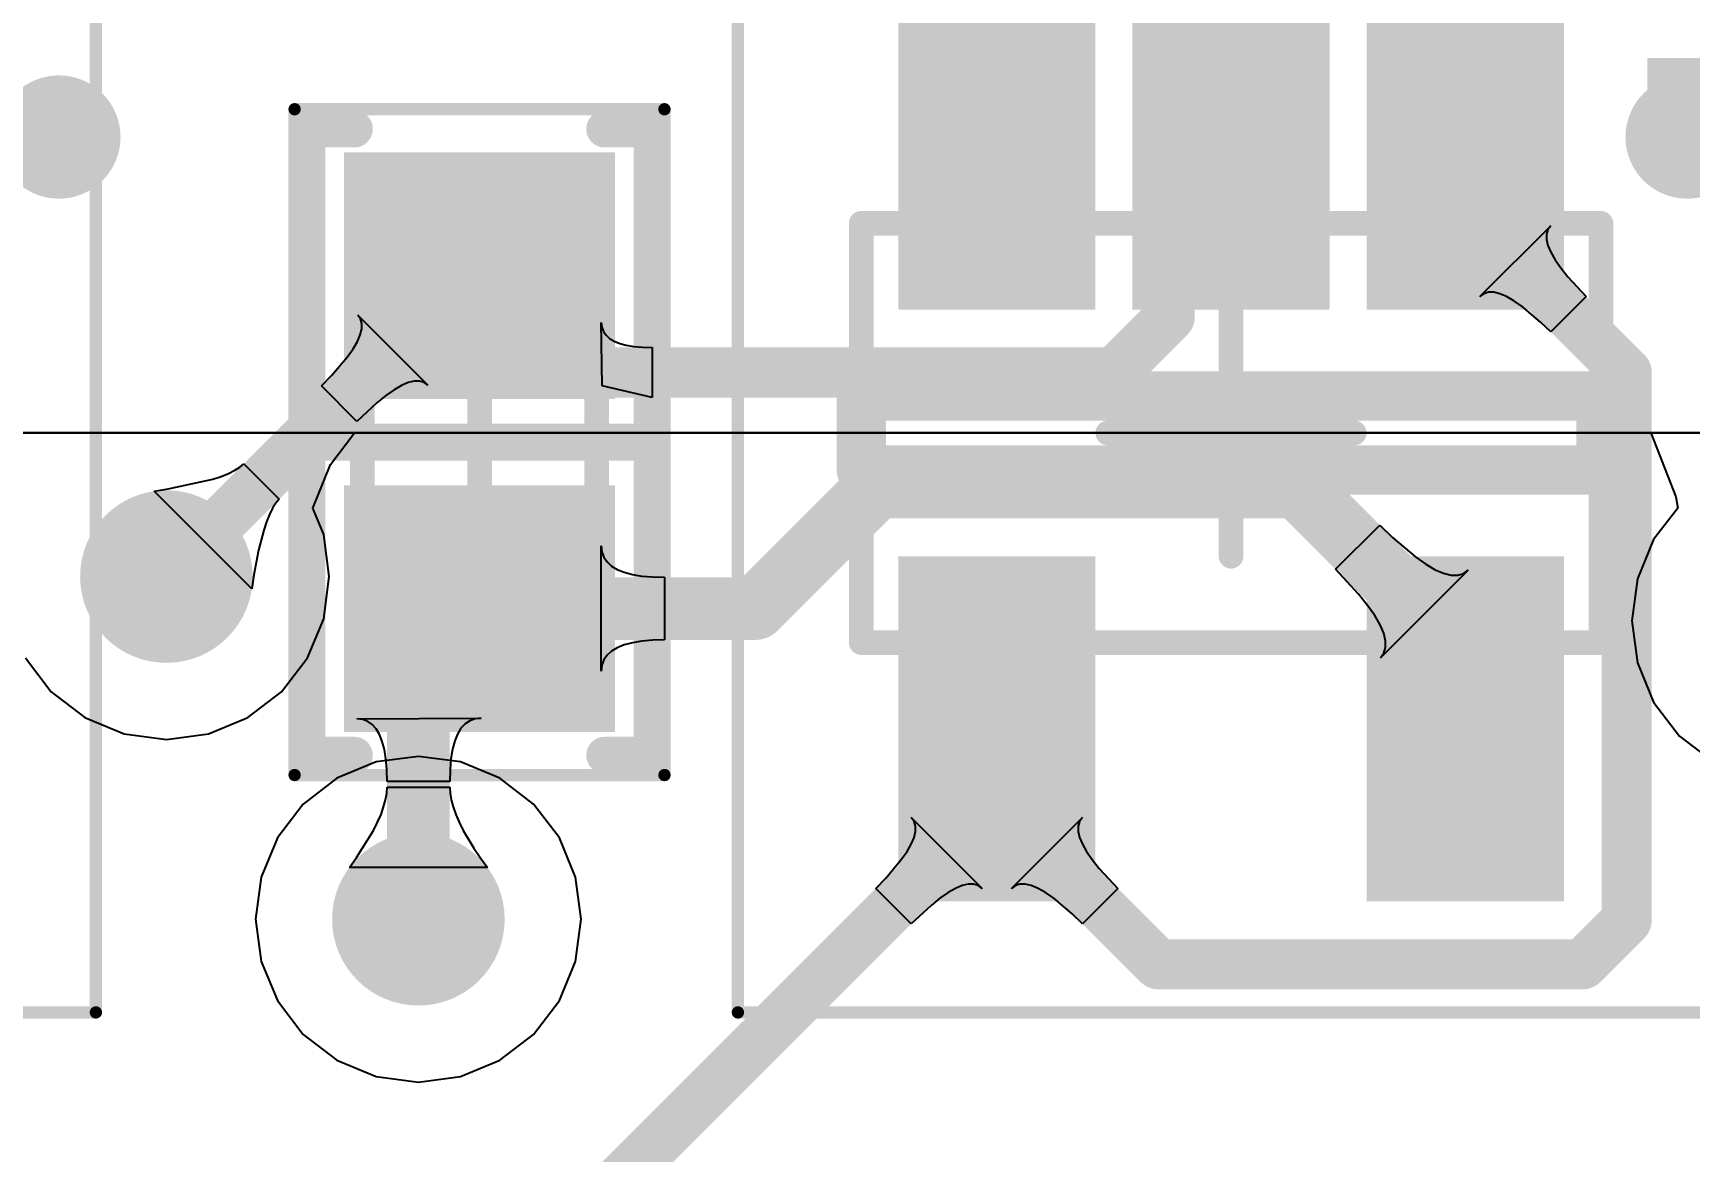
# Model space of a CAD drawing. Header units: inches. Extents: x -0.01 to 3.94, y -0.06 to 4.68.
# Drawn here: x 0.5487 to 0.8133, y 3.5652 to 3.7438 of the extents above; entities that cross this region are included whole.
import ezdxf

# ---------------------------------------------------------------- set-up
doc = ezdxf.new("R2010")
doc.units = ezdxf.units.IN
doc.header["$MEASUREMENT"] = 0
for name, color, linetype in [('Bottom Layer', 5, 'Continuous'), ('Int1 -GND)', 16, 'Continuous'), ('Int2 -PWR)', 76, 'Continuous'), ('Multi-Layer', 9, 'Continuous'), ('Top 3D Body', 56, 'Continuous'), ('Top Courtyard', 56, 'Continuous'), ('Top Layer', 1, 'Continuous'), ('Top Overlay', 2, 'Continuous'), ('Top Paste', 8, 'Continuous'), ('Top Solder', 216, 'Continuous'), ('Via Holes', 16, 'Continuous')]:
    doc.layers.add(name, color=color, linetype=linetype)
doc.styles.add('Arial', font='', dxfattribs={"height": 0.2})
doc.styles.get('Arial').set_extended_font_data('Arial')

# ---------------------------------------------------------------- blocks, each defined once
blk = doc.blocks.new('A3DDA0BC_073E_4B18_9613_F713A7EC1E27_429')
at = {"layer": 'Top Layer'}
for points in [[(-0.07283, 0.02362), (-0.07283, 0.05118), (-0.02165, 0.05118), (-0.02165, 0.02362)], [(0.02165, 0.02362), (0.02165, 0.05118), (0.07283, 0.05118), (0.07283, 0.02362)], [(-0.07283, -0.01378), (-0.07283, 0.01378), (-0.02165, 0.01378), (-0.02165, -0.01378)], [(-0.07283, -0.05118), (-0.07283, -0.02362), (-0.02165, -0.02362), (-0.02165, -0.05118)], [(0.02165, -0.05118), (0.02165, -0.02362), (0.07283, -0.02362), (0.07283, -0.05118)]]:
    blk.add_hatch(color=1, dxfattribs=at).paths.add_polyline_path(points)
at = {"layer": 'Top Paste'}
for points in [[(-0.07283, 0.02362), (-0.07283, 0.05118), (-0.02165, 0.05118), (-0.02165, 0.02362)], [(0.02165, 0.02362), (0.02165, 0.05118), (0.07283, 0.05118), (0.07283, 0.02362)], [(-0.07283, -0.01378), (-0.07283, 0.01378), (-0.02165, 0.01378), (-0.02165, -0.01378)], [(-0.07283, -0.05118), (-0.07283, -0.02362), (-0.02165, -0.02362), (-0.02165, -0.05118)], [(0.02165, -0.05118), (0.02165, -0.02362), (0.07283, -0.02362), (0.07283, -0.05118)]]:
    blk.add_hatch(color=8, dxfattribs=at).paths.add_polyline_path(points)
at = {"layer": 'Top Solder'}
for points in [[(-0.0748, 0.02165), (-0.0748, 0.05315), (-0.01969, 0.05315), (-0.01969, 0.02165)], [(0.01968, 0.02165), (0.01968, 0.05315), (0.0748, 0.05315), (0.0748, 0.02165)], [(-0.0748, -0.01575), (-0.0748, 0.01575), (-0.01969, 0.01575), (-0.01969, -0.01575)], [(-0.0748, -0.05315), (-0.0748, -0.02165), (-0.01969, -0.02165), (-0.01969, -0.05315)], [(0.01968, -0.05315), (0.01968, -0.02165), (0.0748, -0.02165), (0.0748, -0.05315)]]:
    blk.add_hatch(color=216, dxfattribs=at).paths.add_polyline_path(points)
at = {"layer": 'Top 3D Body'}
for points in [[(-0.03346, -0.05905, 0.00394, 0.00394, 0), (-0.03346, 0.05906, 0.00394, 0.00394, 0)], [(0.03346, 0.05906, 0.00394, 0.00394, 0), (-0.03346, 0.05906, 0.00394, 0.00394, 0)], [(0.03346, -0.05905, 0.00394, 0.00394, 0), (0.03346, 0.05906, 0.00394, 0.00394, 0)], [(0.03346, -0.05905, 0.00394, 0.00394, 0), (-0.03346, -0.05905, 0.00394, 0.00394, 0)]]:
    blk.add_lwpolyline(points, format="xyseb", dxfattribs=at)
for points in [[(-0.03445, 0.05906, 0.00197, 0.00197, 1), (-0.03248, 0.05906, 0.00197, 0.00197, 1)], [(-0.03445, 0.05906, 0.00197, 0.00197, 1), (-0.03248, 0.05906, 0.00197, 0.00197, 1)], [(0.03248, 0.05906, 0.00197, 0.00197, 1), (0.03445, 0.05906, 0.00197, 0.00197, 1)], [(0.03248, 0.05906, 0.00197, 0.00197, 1), (0.03445, 0.05906, 0.00197, 0.00197, 1)], [(-0.03445, -0.05905, 0.00197, 0.00197, 1), (-0.03248, -0.05905, 0.00197, 0.00197, 1)], [(-0.03445, -0.05905, 0.00197, 0.00197, 1), (-0.03248, -0.05905, 0.00197, 0.00197, 1)], [(0.03248, -0.05905, 0.00197, 0.00197, 1), (0.03445, -0.05905, 0.00197, 0.00197, 1)], [(0.03248, -0.05905, 0.00197, 0.00197, 1), (0.03445, -0.05905, 0.00197, 0.00197, 1)]]:
    blk.add_lwpolyline(points, format="xyseb", close=True, dxfattribs=at)
at = {"layer": 'Top Courtyard'}
for points in [[(-0.09252, -0.07874, 0.00197, 0.00197, 0), (-0.09252, 0.07874, 0.00197, 0.00197, 0)], [(0.09252, 0.07874, 0.00197, 0.00197, 0), (-0.09252, 0.07874, 0.00197, 0.00197, 0)], [(0.09252, -0.07874, 0.00197, 0.00197, 0), (0.09252, 0.07874, 0.00197, 0.00197, 0)], [(0, -0.01968, 0.00394, 0.00394, 0), (0, 0.01969, 0.00394, 0.00394, 0)], [(0.01969, 0, 0.00394, 0.00394, 0), (-0.01968, 0, 0.00394, 0.00394, 0)], [(0.09252, -0.07874, 0.00197, 0.00197, 0), (-0.09252, -0.07874, 0.00197, 0.00197, 0)]]:
    blk.add_lwpolyline(points, format="xyseb", dxfattribs=at)
for points in [[(-0.09301, 0.07874, 0.000984, 0.000984, 1), (-0.09203, 0.07874, 0.000984, 0.000984, 1)], [(-0.09301, 0.07874, 0.000984, 0.000984, 1), (-0.09203, 0.07874, 0.000984, 0.000984, 1)], [(0.09203, 0.07874, 0.000984, 0.000984, 1), (0.09301, 0.07874, 0.000984, 0.000984, 1)], [(0.09203, 0.07874, 0.000984, 0.000984, 1), (0.09301, 0.07874, 0.000984, 0.000984, 1)], [(-0.00098, 0.01969, 0.00197, 0.00197, 1), (0.00098, 0.01969, 0.00197, 0.00197, 1)], [(-0.02067, 0, 0.00197, 0.00197, 1), (-0.0187, 0, 0.00197, 0.00197, 1)], [(0.0187, 0, 0.00197, 0.00197, 1), (0.02067, 0, 0.00197, 0.00197, 1)], [(-0.00098, -0.01968, 0.00197, 0.00197, 1), (0.00098, -0.01968, 0.00197, 0.00197, 1)], [(-0.09301, -0.07874, 0.000984, 0.000984, 1), (-0.09203, -0.07874, 0.000984, 0.000984, 1)], [(-0.09301, -0.07874, 0.000984, 0.000984, 1), (-0.09203, -0.07874, 0.000984, 0.000984, 1)], [(0.09203, -0.07874, 0.000984, 0.000984, 1), (0.09301, -0.07874, 0.000984, 0.000984, 1)], [(0.09203, -0.07874, 0.000984, 0.000984, 1), (0.09301, -0.07874, 0.000984, 0.000984, 1)]]:
    blk.add_lwpolyline(points, format="xyseb", close=True, dxfattribs=at)
at = {"layer": 'Top Overlay'}
for points in [[(-0.04232, 0.07283, 0.00984, 0.00984, 1), (-0.05217, 0.07283, 0.00984, 0.00984, 1)], [(-0.05463, 0.07283, 0.00492, 0.00492, 1), (-0.0497, 0.07283, 0.00492, 0.00492, 1)], [(-0.04478, 0.07283, 0.00492, 0.00492, 1), (-0.03986, 0.07283, 0.00492, 0.00492, 1)], [(-0.00787, 0.05906, 0.00394, 0.00394, 1), (-0.00394, 0.05906, 0.00394, 0.00394, 1)], [(-0.00787, 0.05906, 0.00394, 0.00394, 1), (-0.00394, 0.05906, 0.00394, 0.00394, 1)], [(0.00394, 0.05906, 0.00394, 0.00394, 1), (0.00787, 0.05906, 0.00394, 0.00394, 1)], [(0.00394, 0.05906, 0.00394, 0.00394, 1), (0.00787, 0.05906, 0.00394, 0.00394, 1)], [(-0.00787, -0.05905, 0.00394, 0.00394, 1), (-0.00394, -0.05905, 0.00394, 0.00394, 1)], [(-0.00787, -0.05905, 0.00394, 0.00394, 1), (-0.00394, -0.05905, 0.00394, 0.00394, 1)], [(0.00394, -0.05905, 0.00394, 0.00394, 1), (0.00787, -0.05905, 0.00394, 0.00394, 1)], [(0.00394, -0.05905, 0.00394, 0.00394, 1), (0.00787, -0.05905, 0.00394, 0.00394, 1)]]:
    blk.add_lwpolyline(points, format="xyseb", close=True, dxfattribs=at)
for points in [[(0.00591, 0.05906, 0.00787, 0.00787, 0), (-0.00591, 0.05906, 0.00787, 0.00787, 0)], [(-0.00591, -0.05905, 0.00787, 0.00787, 0), (-0.00591, 0.05906, 0.00787, 0.00787, 0)], [(0.00591, -0.05905, 0.00787, 0.00787, 0), (0.00591, 0.05906, 0.00787, 0.00787, 0)], [(0.00591, -0.05905, 0.00787, 0.00787, 0), (-0.00591, -0.05905, 0.00787, 0.00787, 0)]]:
    blk.add_lwpolyline(points, format="xyseb", dxfattribs=at)
blk = doc.blocks.new('A3DDA0BC_073E_4B18_9613_F713A7EC1E27_432')
at = {"layer": 'Top Layer'}
for points in [[(-0.07283, 0.02362), (-0.07283, 0.05118), (-0.02165, 0.05118), (-0.02165, 0.02362)], [(0.02165, 0.02362), (0.02165, 0.05118), (0.07283, 0.05118), (0.07283, 0.02362)], [(-0.07283, -0.01378), (-0.07283, 0.01378), (-0.02165, 0.01378), (-0.02165, -0.01378)], [(-0.07283, -0.05118), (-0.07283, -0.02362), (-0.02165, -0.02362), (-0.02165, -0.05118)], [(0.02165, -0.05118), (0.02165, -0.02362), (0.07283, -0.02362), (0.07283, -0.05118)]]:
    blk.add_hatch(color=1, dxfattribs=at).paths.add_polyline_path(points)
at = {"layer": 'Top Paste'}
for points in [[(-0.07283, 0.02362), (-0.07283, 0.05118), (-0.02165, 0.05118), (-0.02165, 0.02362)], [(0.02165, 0.02362), (0.02165, 0.05118), (0.07283, 0.05118), (0.07283, 0.02362)], [(-0.07283, -0.01378), (-0.07283, 0.01378), (-0.02165, 0.01378), (-0.02165, -0.01378)], [(-0.07283, -0.05118), (-0.07283, -0.02362), (-0.02165, -0.02362), (-0.02165, -0.05118)], [(0.02165, -0.05118), (0.02165, -0.02362), (0.07283, -0.02362), (0.07283, -0.05118)]]:
    blk.add_hatch(color=8, dxfattribs=at).paths.add_polyline_path(points)
at = {"layer": 'Top Solder'}
for points in [[(-0.0748, 0.02165), (-0.0748, 0.05315), (-0.01969, 0.05315), (-0.01969, 0.02165)], [(0.01968, 0.02165), (0.01968, 0.05315), (0.0748, 0.05315), (0.0748, 0.02165)], [(-0.0748, -0.01575), (-0.0748, 0.01575), (-0.01969, 0.01575), (-0.01969, -0.01575)], [(-0.0748, -0.05315), (-0.0748, -0.02165), (-0.01969, -0.02165), (-0.01969, -0.05315)], [(0.01968, -0.05315), (0.01968, -0.02165), (0.0748, -0.02165), (0.0748, -0.05315)]]:
    blk.add_hatch(color=216, dxfattribs=at).paths.add_polyline_path(points)
at = {"layer": 'Top 3D Body'}
for points in [[(-0.03346, -0.05905, 0.00394, 0.00394, 0), (-0.03346, 0.05906, 0.00394, 0.00394, 0)], [(0.03346, 0.05906, 0.00394, 0.00394, 0), (-0.03346, 0.05906, 0.00394, 0.00394, 0)], [(0.03346, -0.05905, 0.00394, 0.00394, 0), (0.03346, 0.05906, 0.00394, 0.00394, 0)], [(0.03346, -0.05905, 0.00394, 0.00394, 0), (-0.03346, -0.05905, 0.00394, 0.00394, 0)]]:
    blk.add_lwpolyline(points, format="xyseb", dxfattribs=at)
for points in [[(-0.03445, 0.05906, 0.00197, 0.00197, 1), (-0.03248, 0.05906, 0.00197, 0.00197, 1)], [(-0.03445, 0.05906, 0.00197, 0.00197, 1), (-0.03248, 0.05906, 0.00197, 0.00197, 1)], [(0.03248, 0.05906, 0.00197, 0.00197, 1), (0.03445, 0.05906, 0.00197, 0.00197, 1)], [(0.03248, 0.05906, 0.00197, 0.00197, 1), (0.03445, 0.05906, 0.00197, 0.00197, 1)], [(-0.03445, -0.05905, 0.00197, 0.00197, 1), (-0.03248, -0.05905, 0.00197, 0.00197, 1)], [(-0.03445, -0.05905, 0.00197, 0.00197, 1), (-0.03248, -0.05905, 0.00197, 0.00197, 1)], [(0.03248, -0.05905, 0.00197, 0.00197, 1), (0.03445, -0.05905, 0.00197, 0.00197, 1)], [(0.03248, -0.05905, 0.00197, 0.00197, 1), (0.03445, -0.05905, 0.00197, 0.00197, 1)]]:
    blk.add_lwpolyline(points, format="xyseb", close=True, dxfattribs=at)
at = {"layer": 'Top Courtyard'}
for points in [[(-0.09252, -0.07874, 0.00197, 0.00197, 0), (-0.09252, 0.07874, 0.00197, 0.00197, 0)], [(0.09252, 0.07874, 0.00197, 0.00197, 0), (-0.09252, 0.07874, 0.00197, 0.00197, 0)], [(0.09252, -0.07874, 0.00197, 0.00197, 0), (0.09252, 0.07874, 0.00197, 0.00197, 0)], [(0, -0.01968, 0.00394, 0.00394, 0), (0, 0.01969, 0.00394, 0.00394, 0)], [(0.01969, 0, 0.00394, 0.00394, 0), (-0.01968, 0, 0.00394, 0.00394, 0)], [(0.09252, -0.07874, 0.00197, 0.00197, 0), (-0.09252, -0.07874, 0.00197, 0.00197, 0)]]:
    blk.add_lwpolyline(points, format="xyseb", dxfattribs=at)
for points in [[(-0.09301, 0.07874, 0.000984, 0.000984, 1), (-0.09203, 0.07874, 0.000984, 0.000984, 1)], [(-0.09301, 0.07874, 0.000984, 0.000984, 1), (-0.09203, 0.07874, 0.000984, 0.000984, 1)], [(0.09203, 0.07874, 0.000984, 0.000984, 1), (0.09301, 0.07874, 0.000984, 0.000984, 1)], [(0.09203, 0.07874, 0.000984, 0.000984, 1), (0.09301, 0.07874, 0.000984, 0.000984, 1)], [(-0.00098, 0.01969, 0.00197, 0.00197, 1), (0.00098, 0.01969, 0.00197, 0.00197, 1)], [(-0.02067, 0, 0.00197, 0.00197, 1), (-0.0187, 0, 0.00197, 0.00197, 1)], [(0.0187, 0, 0.00197, 0.00197, 1), (0.02067, 0, 0.00197, 0.00197, 1)], [(-0.00098, -0.01968, 0.00197, 0.00197, 1), (0.00098, -0.01968, 0.00197, 0.00197, 1)], [(-0.09301, -0.07874, 0.000984, 0.000984, 1), (-0.09203, -0.07874, 0.000984, 0.000984, 1)], [(-0.09301, -0.07874, 0.000984, 0.000984, 1), (-0.09203, -0.07874, 0.000984, 0.000984, 1)], [(0.09203, -0.07874, 0.000984, 0.000984, 1), (0.09301, -0.07874, 0.000984, 0.000984, 1)], [(0.09203, -0.07874, 0.000984, 0.000984, 1), (0.09301, -0.07874, 0.000984, 0.000984, 1)]]:
    blk.add_lwpolyline(points, format="xyseb", close=True, dxfattribs=at)
at = {"layer": 'Top Overlay'}
for points in [[(-0.04232, 0.07283, 0.00984, 0.00984, 1), (-0.05217, 0.07283, 0.00984, 0.00984, 1)], [(-0.05463, 0.07283, 0.00492, 0.00492, 1), (-0.0497, 0.07283, 0.00492, 0.00492, 1)], [(-0.04478, 0.07283, 0.00492, 0.00492, 1), (-0.03986, 0.07283, 0.00492, 0.00492, 1)], [(-0.00787, 0.05906, 0.00394, 0.00394, 1), (-0.00394, 0.05906, 0.00394, 0.00394, 1)], [(-0.00787, 0.05906, 0.00394, 0.00394, 1), (-0.00394, 0.05906, 0.00394, 0.00394, 1)], [(0.00394, 0.05906, 0.00394, 0.00394, 1), (0.00787, 0.05906, 0.00394, 0.00394, 1)], [(0.00394, 0.05906, 0.00394, 0.00394, 1), (0.00787, 0.05906, 0.00394, 0.00394, 1)], [(-0.00787, -0.05905, 0.00394, 0.00394, 1), (-0.00394, -0.05905, 0.00394, 0.00394, 1)], [(-0.00787, -0.05905, 0.00394, 0.00394, 1), (-0.00394, -0.05905, 0.00394, 0.00394, 1)], [(0.00394, -0.05905, 0.00394, 0.00394, 1), (0.00787, -0.05905, 0.00394, 0.00394, 1)], [(0.00394, -0.05905, 0.00394, 0.00394, 1), (0.00787, -0.05905, 0.00394, 0.00394, 1)]]:
    blk.add_lwpolyline(points, format="xyseb", close=True, dxfattribs=at)
for points in [[(0.00591, 0.05906, 0.00787, 0.00787, 0), (-0.00591, 0.05906, 0.00787, 0.00787, 0)], [(-0.00591, -0.05905, 0.00787, 0.00787, 0), (-0.00591, 0.05906, 0.00787, 0.00787, 0)], [(0.00591, -0.05905, 0.00787, 0.00787, 0), (0.00591, 0.05906, 0.00787, 0.00787, 0)], [(0.00591, -0.05905, 0.00787, 0.00787, 0), (-0.00591, -0.05905, 0.00787, 0.00787, 0)]]:
    blk.add_lwpolyline(points, format="xyseb", dxfattribs=at)
blk = doc.blocks.new('CAP_0603_1608_593')
at = {"layer": 'Top Layer'}
for points in [[(-0.04429, -0.01968), (-0.04429, 0.01969), (-0.00886, 0.01969), (-0.00886, -0.01968)], [(0.00886, -0.01968), (0.00886, 0.01969), (0.04429, 0.01969), (0.04429, -0.01968)]]:
    blk.add_hatch(color=1, dxfattribs=at).paths.add_polyline_path(points)
at = {"layer": 'Top Paste'}
for points in [[(-0.04429, -0.01968), (-0.04429, 0.01969), (-0.00886, 0.01969), (-0.00886, -0.01968)], [(0.00886, -0.01968), (0.00886, 0.01969), (0.04429, 0.01969), (0.04429, -0.01968)]]:
    blk.add_hatch(color=8, dxfattribs=at).paths.add_polyline_path(points)
at = {"layer": 'Top Solder'}
for points in [[(-0.04626, -0.02165), (-0.04626, 0.02165), (-0.00689, 0.02165), (-0.00689, -0.02165)], [(0.00689, -0.02165), (0.00689, 0.02165), (0.04626, 0.02165), (0.04626, -0.02165)]]:
    blk.add_hatch(color=216, dxfattribs=at).paths.add_polyline_path(points)
at = {"layer": 'Top 3D Body'}
for points in [[(-0.03445, 0.0187, 0.00394, 0.00394, 0), (0.03445, 0.0187, 0.00394, 0.00394, 0)], [(-0.03445, 0.0187, 0.00394, 0.00394, 0), (-0.03445, -0.0187, 0.00394, 0.00394, 0)], [(0.03445, 0.0187, 0.00394, 0.00394, 0), (0.03445, -0.0187, 0.00394, 0.00394, 0)], [(-0.03445, -0.0187, 0.00394, 0.00394, 0), (0.03445, -0.0187, 0.00394, 0.00394, 0)]]:
    blk.add_lwpolyline(points, format="xyseb", dxfattribs=at)
for points in [[(-0.03543, 0.0187, 0.00197, 0.00197, 1), (-0.03347, 0.0187, 0.00197, 0.00197, 1)], [(-0.03543, 0.0187, 0.00197, 0.00197, 1), (-0.03347, 0.0187, 0.00197, 0.00197, 1)], [(0.03346, 0.0187, 0.00197, 0.00197, 1), (0.03543, 0.0187, 0.00197, 0.00197, 1)], [(0.03346, 0.0187, 0.00197, 0.00197, 1), (0.03543, 0.0187, 0.00197, 0.00197, 1)], [(-0.03543, -0.0187, 0.00197, 0.00197, 1), (-0.03347, -0.0187, 0.00197, 0.00197, 1)], [(-0.03543, -0.0187, 0.00197, 0.00197, 1), (-0.03347, -0.0187, 0.00197, 0.00197, 1)], [(0.03346, -0.0187, 0.00197, 0.00197, 1), (0.03543, -0.0187, 0.00197, 0.00197, 1)], [(0.03346, -0.0187, 0.00197, 0.00197, 1), (0.03543, -0.0187, 0.00197, 0.00197, 1)]]:
    blk.add_lwpolyline(points, format="xyseb", close=True, dxfattribs=at)
at = {"layer": 'Top Courtyard'}
for points in [[(-0.05315, 0.02953, 0.00197, 0.00197, 0), (0.05315, 0.02953, 0.00197, 0.00197, 0)], [(-0.05315, 0.02953, 0.00197, 0.00197, 0), (-0.05315, -0.02953, 0.00197, 0.00197, 0)], [(0.05315, 0.02953, 0.00197, 0.00197, 0), (0.05315, -0.02953, 0.00197, 0.00197, 0)], [(0, 0.0187, 0.00394, 0.00394, 0), (0, -0.0187, 0.00394, 0.00394, 0)], [(-0.0187, 0, 0.00394, 0.00394, 0), (0.0187, 0, 0.00394, 0.00394, 0)], [(-0.05315, -0.02953, 0.00197, 0.00197, 0), (0.05315, -0.02953, 0.00197, 0.00197, 0)]]:
    blk.add_lwpolyline(points, format="xyseb", dxfattribs=at)
for points in [[(-0.05364, 0.02953, 0.000984, 0.000984, 1), (-0.05266, 0.02953, 0.000984, 0.000984, 1)], [(-0.05364, 0.02953, 0.000984, 0.000984, 1), (-0.05266, 0.02953, 0.000984, 0.000984, 1)], [(0.05266, 0.02953, 0.000984, 0.000984, 1), (0.05364, 0.02953, 0.000984, 0.000984, 1)], [(0.05266, 0.02953, 0.000984, 0.000984, 1), (0.05364, 0.02953, 0.000984, 0.000984, 1)], [(-0.00098, 0.0187, 0.00197, 0.00197, 1), (0.00098, 0.0187, 0.00197, 0.00197, 1)], [(-0.01969, 0, 0.00197, 0.00197, 1), (-0.01772, 0, 0.00197, 0.00197, 1)], [(0.01772, 0, 0.00197, 0.00197, 1), (0.01969, 0, 0.00197, 0.00197, 1)], [(-0.00098, -0.0187, 0.00197, 0.00197, 1), (0.00098, -0.0187, 0.00197, 0.00197, 1)], [(-0.05364, -0.02953, 0.000984, 0.000984, 1), (-0.05266, -0.02953, 0.000984, 0.000984, 1)], [(-0.05364, -0.02953, 0.000984, 0.000984, 1), (-0.05266, -0.02953, 0.000984, 0.000984, 1)], [(0.05266, -0.02953, 0.000984, 0.000984, 1), (0.05364, -0.02953, 0.000984, 0.000984, 1)], [(0.05266, -0.02953, 0.000984, 0.000984, 1), (0.05364, -0.02953, 0.000984, 0.000984, 1)]]:
    blk.add_lwpolyline(points, format="xyseb", close=True, dxfattribs=at)
at = {"layer": 'Top Overlay'}
for points in [[(-0.05, 0.02756, 0.00591, 0.00591, 0), (-0.05, 0.02, 0.00591, 0.00591, 0)], [(-0.05, 0.02756, 0.00591, 0.00591, 0), (0.05, 0.02756, 0.00591, 0.00591, 0)], [(0, 0.02756, 0.00591, 0.00591, 0), (0, -0.02756, 0.00591, 0.00591, 0)], [(0.05, 0.02756, 0.00591, 0.00591, 0), (0.05, 0.02, 0.00591, 0.00591, 0)], [(-0.05, -0.02, 0.00591, 0.00591, 0), (-0.05, -0.02756, 0.00591, 0.00591, 0)], [(0.05, -0.02, 0.00591, 0.00591, 0), (0.05, -0.02756, 0.00591, 0.00591, 0)], [(-0.05, -0.02756, 0.00591, 0.00591, 0), (0.05, -0.02756, 0.00591, 0.00591, 0)]]:
    blk.add_lwpolyline(points, format="xyseb", dxfattribs=at)
for points in [[(-0.05148, 0.02756, 0.00295, 0.00295, 1), (-0.04852, 0.02756, 0.00295, 0.00295, 1)], [(-0.05148, 0.02756, 0.00295, 0.00295, 1), (-0.04852, 0.02756, 0.00295, 0.00295, 1)], [(-0.00148, 0.02756, 0.00295, 0.00295, 1), (0.00148, 0.02756, 0.00295, 0.00295, 1)], [(0.04852, 0.02756, 0.00295, 0.00295, 1), (0.05148, 0.02756, 0.00295, 0.00295, 1)], [(0.04852, 0.02756, 0.00295, 0.00295, 1), (0.05148, 0.02756, 0.00295, 0.00295, 1)], [(-0.05148, 0.02, 0.00295, 0.00295, 1), (-0.04852, 0.02, 0.00295, 0.00295, 1)], [(0.04852, 0.02, 0.00295, 0.00295, 1), (0.05148, 0.02, 0.00295, 0.00295, 1)], [(-0.05148, -0.02, 0.00295, 0.00295, 1), (-0.04852, -0.02, 0.00295, 0.00295, 1)], [(0.04852, -0.02, 0.00295, 0.00295, 1), (0.05148, -0.02, 0.00295, 0.00295, 1)], [(-0.05148, -0.02756, 0.00295, 0.00295, 1), (-0.04852, -0.02756, 0.00295, 0.00295, 1)], [(-0.05148, -0.02756, 0.00295, 0.00295, 1), (-0.04852, -0.02756, 0.00295, 0.00295, 1)], [(-0.00148, -0.02756, 0.00295, 0.00295, 1), (0.00148, -0.02756, 0.00295, 0.00295, 1)], [(0.04852, -0.02756, 0.00295, 0.00295, 1), (0.05148, -0.02756, 0.00295, 0.00295, 1)], [(0.04852, -0.02756, 0.00295, 0.00295, 1), (0.05148, -0.02756, 0.00295, 0.00295, 1)]]:
    blk.add_lwpolyline(points, format="xyseb", close=True, dxfattribs=at)

msp = doc.modelspace()

# ---------------------------------------------------------------- hatches: boundary and pattern name
at = {"layer": 'Bottom Layer'}
h = msp.add_hatch(color=5, dxfattribs=at)
edge = h.paths.add_edge_path()
edge.add_arc((0.57, 3.65707), 0.01378, 0, 360)
h = msp.add_hatch(color=5, dxfattribs=at)
edge = h.paths.add_edge_path()
edge.add_arc((0.61024, 3.60236), 0.01378, 0, 360)
at = {"layer": 'Int1 -GND)'}
h = msp.add_hatch(color=7, dxfattribs=at)
edge = h.paths.add_edge_path()
edge.add_arc((0.57, 3.65707), 0.01378, 0, 360)
h = msp.add_hatch(color=7, dxfattribs=at)
edge = h.paths.add_edge_path()
edge.add_arc((0.61024, 3.60236), 0.01378, 0, 360)
at = {"layer": 'Int2 -PWR)'}
h = msp.add_hatch(color=7, dxfattribs=at)
edge = h.paths.add_edge_path()
edge.add_arc((0.57, 3.65707), 0.01378, 0, 360)
h = msp.add_hatch(color=7, dxfattribs=at)
edge = h.paths.add_edge_path()
edge.add_arc((0.61024, 3.60236), 0.01378, 0, 360)
at = {"layer": 'Top Layer'}
h = msp.add_hatch(color=1, dxfattribs=at)
edge = h.paths.add_edge_path()
edge.add_arc((0.57, 3.65707), 0.01378, 0, 360)
h = msp.add_hatch(color=1, dxfattribs=at)
edge = h.paths.add_edge_path()
edge.add_arc((0.61024, 3.60236), 0.01378, 0, 360)
at = {"layer": 'Via Holes'}
h = msp.add_hatch(color=7, dxfattribs=at)
edge = h.paths.add_edge_path()
edge.add_arc((0.57, 3.65707), 0.00689, 0, 360)
h = msp.add_hatch(color=7, dxfattribs=at)
edge = h.paths.add_edge_path()
edge.add_arc((0.61024, 3.60236), 0.00689, 0, 360)

# ---------------------------------------------------------------- linework, layer by layer
at = {"layer": 'Int1 -GND)'}
for p, q in [((0.15, 3.68), (1.07, 3.68)), ((0.60351, 3.62748), (0.59724, 3.62488)), ((0.61024, 3.62836), (0.60351, 3.62748)), ((0.61697, 3.62748), (0.61024, 3.62836)), ((0.62324, 3.62488), (0.61697, 3.62748)), ((0.59724, 3.62488), (0.59185, 3.62075)), ((0.62862, 3.62075), (0.62324, 3.62488)), ((0.59185, 3.62075), (0.58772, 3.61536)), ((0.63275, 3.61536), (0.62862, 3.62075)), ((0.58772, 3.61536), (0.58512, 3.60909)), ((0.63535, 3.60909), (0.63275, 3.61536)), ((0.58512, 3.60909), (0.58423, 3.60236)), ((0.63624, 3.60236), (0.63535, 3.60909)), ((0.58423, 3.60236), (0.58512, 3.59563)), ((0.63535, 3.59563), (0.63624, 3.60236)), ((0.58512, 3.59563), (0.58772, 3.58936)), ((0.63275, 3.58936), (0.63535, 3.59563)), ((0.58772, 3.58936), (0.59185, 3.58398)), ((0.62862, 3.58398), (0.63275, 3.58936)), ((0.59185, 3.58398), (0.59724, 3.57984)), ((0.62324, 3.57984), (0.62862, 3.58398)), ((0.59724, 3.57984), (0.60351, 3.57725)), ((0.61697, 3.57725), (0.62324, 3.57984)), ((0.60351, 3.57725), (0.61024, 3.57636)), ((0.61024, 3.57636), (0.61697, 3.57725))]:
    msp.add_line(p, q, dxfattribs=at)
at = {"layer": 'Int2 -PWR)'}
for p, q in [((0.59621, 3.67495), (0.60002, 3.68)), ((0.60002, 3.68), (0.80704, 3.68)), ((0.80704, 3.68), (0.81105, 3.66981)), ((0.59338, 3.668), (0.59621, 3.67495)), ((0.81105, 3.66981), (0.81132, 3.668)), ((0.59512, 3.6638), (0.59338, 3.668)), ((0.81132, 3.668), (0.80748, 3.663)), ((0.596, 3.65707), (0.59512, 3.6638)), ((0.80748, 3.663), (0.80488, 3.65673)), ((0.59512, 3.65034), (0.596, 3.65707)), ((0.80488, 3.65673), (0.804, 3.65)), ((0.59252, 3.64407), (0.59512, 3.65034)), ((0.804, 3.65), (0.80488, 3.64327)), ((0.54748, 3.64407), (0.55161, 3.63868)), ((0.58839, 3.63868), (0.59252, 3.64407)), ((0.80488, 3.64327), (0.80748, 3.637)), ((0.55161, 3.63868), (0.557, 3.63455)), ((0.583, 3.63455), (0.58839, 3.63868)), ((0.80748, 3.637), (0.81161, 3.63161)), ((0.557, 3.63455), (0.56327, 3.63195)), ((0.57673, 3.63195), (0.583, 3.63455)), ((0.56327, 3.63195), (0.57, 3.63107)), ((0.57, 3.63107), (0.57673, 3.63195)), ((0.81161, 3.63161), (0.817, 3.62748))]:
    msp.add_line(p, q, dxfattribs=at)
at = {"layer": 'Multi-Layer'}
msp.add_line((1.07, 3.68), (0.15, 3.68), dxfattribs=at)
at = {"layer": 'Top Layer'}
for p, q in [((0.77975, 3.70177), (0.79106, 3.71309)), ((0.79061, 3.71247), (0.79038, 3.71173)), ((0.79038, 3.71173), (0.79038, 3.71088)), ((0.79106, 3.71309), (0.79061, 3.71247)), ((0.79038, 3.71088), (0.79061, 3.70992)), ((0.79061, 3.70992), (0.79106, 3.70884)), ((0.79106, 3.70884), (0.79174, 3.70766)), ((0.79174, 3.70766), (0.79265, 3.70636)), ((0.79265, 3.70636), (0.79378, 3.70494)), ((0.79378, 3.70494), (0.79672, 3.70177)), ((0.78037, 3.70223), (0.77975, 3.70177)), ((0.78111, 3.70245), (0.78037, 3.70223)), ((0.78195, 3.70245), (0.78111, 3.70245)), ((0.78292, 3.70223), (0.78195, 3.70245)), ((0.78399, 3.70177), (0.78292, 3.70223)), ((0.78518, 3.70109), (0.78399, 3.70177)), ((0.78648, 3.70019), (0.78518, 3.70109)), ((0.79672, 3.70177), (0.79106, 3.69612)), ((0.601, 3.69821), (0.60055, 3.69882)), ((0.60055, 3.69882), (0.61175, 3.68762)), ((0.78942, 3.6977), (0.78648, 3.70019)), ((0.60096, 3.69568), (0.6012, 3.69664)), ((0.60121, 3.69748), (0.601, 3.69821)), ((0.6012, 3.69664), (0.60121, 3.69748)), ((0.63956, 3.6875), (0.63944, 3.69765)), ((0.63944, 3.69765), (0.63953, 3.69689)), ((0.63953, 3.69689), (0.63978, 3.69621)), ((0.63978, 3.69621), (0.6402, 3.69561)), ((0.79106, 3.69612), (0.78942, 3.6977)), ((0.59889, 3.69211), (0.5998, 3.69342)), ((0.5998, 3.69342), (0.60049, 3.6946)), ((0.60049, 3.6946), (0.60096, 3.69568)), ((0.6402, 3.69561), (0.64077, 3.69509)), ((0.64077, 3.69509), (0.6415, 3.69465)), ((0.6415, 3.69465), (0.64239, 3.69429)), ((0.64239, 3.69429), (0.64344, 3.69401)), ((0.64344, 3.69401), (0.64466, 3.69381)), ((0.64466, 3.69381), (0.64603, 3.69369)), ((0.64603, 3.69369), (0.64756, 3.69365)), ((0.64756, 3.69365), (0.64756, 3.68565)), ((0.59637, 3.68915), (0.59889, 3.69211)), ((0.59478, 3.6875), (0.59637, 3.68915)), ((0.60861, 3.68803), (0.60754, 3.68756)), ((0.60957, 3.68827), (0.60861, 3.68803)), ((0.61041, 3.68828), (0.60957, 3.68827)), ((0.61114, 3.68806), (0.61041, 3.68828)), ((0.61175, 3.68762), (0.61114, 3.68806)), ((0.60043, 3.68185), (0.59478, 3.6875)), ((0.60504, 3.68596), (0.60362, 3.68481)), ((0.60635, 3.68687), (0.60504, 3.68596)), ((0.60754, 3.68756), (0.60635, 3.68687)), ((0.64756, 3.68565), (0.63956, 3.6875)), ((0.60362, 3.68481), (0.60043, 3.68185)), ((0.58171, 3.67454), (0.58234, 3.67507)), ((0.58234, 3.67507), (0.588, 3.66941)), ((0.57029, 3.67105), (0.57742, 3.67262)), ((0.57742, 3.67262), (0.57876, 3.67307)), ((0.57876, 3.67307), (0.57992, 3.67354)), ((0.57992, 3.67354), (0.5809, 3.67403)), ((0.5809, 3.67403), (0.58171, 3.67454)), ((0.56806, 3.67071), (0.57029, 3.67105)), ((0.58364, 3.65513), (0.56806, 3.67071)), ((0.588, 3.66941), (0.58747, 3.66878)), ((0.58647, 3.66699), (0.586, 3.66582)), ((0.58696, 3.66797), (0.58647, 3.66699)), ((0.58747, 3.66878), (0.58696, 3.66797)), ((0.58555, 3.66448), (0.58473, 3.66127)), ((0.586, 3.66582), (0.58555, 3.66448)), ((0.75667, 3.65823), (0.76374, 3.6653)), ((0.76374, 3.6653), (0.7658, 3.66331)), ((0.63944, 3.64195), (0.63944, 3.66195)), ((0.63944, 3.66195), (0.63955, 3.661)), ((0.7658, 3.66331), (0.7695, 3.66017)), ((0.58473, 3.66127), (0.58398, 3.65735)), ((0.63955, 3.661), (0.63985, 3.66015)), ((0.63985, 3.66015), (0.64036, 3.6594)), ((0.64036, 3.6594), (0.64106, 3.65875)), ((0.64106, 3.65875), (0.64197, 3.6582)), ((0.7695, 3.66017), (0.77113, 3.65903)), ((0.77113, 3.65903), (0.77261, 3.65817)), ((0.58398, 3.65735), (0.58364, 3.65513)), ((0.64197, 3.6582), (0.64309, 3.65775)), ((0.64309, 3.65775), (0.6444, 3.6574)), ((0.6444, 3.6574), (0.64592, 3.65715)), ((0.64592, 3.65715), (0.64764, 3.657)), ((0.64764, 3.657), (0.64956, 3.65695)), ((0.64956, 3.65695), (0.64956, 3.64695)), ((0.76037, 3.65425), (0.75667, 3.65823)), ((0.77788, 3.65811), (0.76386, 3.64408)), ((0.77261, 3.65817), (0.77395, 3.65759)), ((0.77395, 3.65759), (0.77515, 3.65729)), ((0.77515, 3.65729), (0.77621, 3.65728)), ((0.77621, 3.65728), (0.77712, 3.65755)), ((0.77712, 3.65755), (0.77788, 3.65811)), ((0.7618, 3.65247), (0.76037, 3.65425)), ((0.76294, 3.65084), (0.7618, 3.65247)), ((0.7638, 3.64936), (0.76294, 3.65084)), ((0.76438, 3.64802), (0.7638, 3.64936)), ((0.64197, 3.6457), (0.64106, 3.64515)), ((0.64309, 3.64615), (0.64197, 3.6457)), ((0.6444, 3.6465), (0.64309, 3.64615)), ((0.64592, 3.64675), (0.6444, 3.6465)), ((0.64764, 3.6469), (0.64592, 3.64675)), ((0.64956, 3.64695), (0.64764, 3.6469)), ((0.76467, 3.64682), (0.76438, 3.64802)), ((0.76442, 3.64485), (0.76469, 3.64576)), ((0.76469, 3.64576), (0.76467, 3.64682)), ((0.63955, 3.6429), (0.63944, 3.64195)), ((0.63985, 3.64375), (0.63955, 3.6429)), ((0.64036, 3.6445), (0.63985, 3.64375)), ((0.64106, 3.64515), (0.64036, 3.6445)), ((0.76386, 3.64408), (0.76442, 3.64485)), ((0.60043, 3.63435), (0.62024, 3.63447)), ((0.60135, 3.63425), (0.60043, 3.63435)), ((0.60216, 3.63395), (0.60135, 3.63425)), ((0.60288, 3.63345), (0.60216, 3.63395)), ((0.60351, 3.63275), (0.60288, 3.63345)), ((0.60404, 3.63185), (0.60351, 3.63275)), ((0.61704, 3.63284), (0.61649, 3.63193)), ((0.61769, 3.63355), (0.61704, 3.63284)), ((0.61844, 3.63406), (0.61769, 3.63355)), ((0.61929, 3.63437), (0.61844, 3.63406)), ((0.62024, 3.63447), (0.61929, 3.63437)), ((0.60447, 3.63075), (0.60404, 3.63185)), ((0.6048, 3.62945), (0.60447, 3.63075)), ((0.61604, 3.63082), (0.61569, 3.6295)), ((0.61649, 3.63193), (0.61604, 3.63082)), ((0.60504, 3.62795), (0.6048, 3.62945)), ((0.60519, 3.62625), (0.60504, 3.62795)), ((0.61544, 3.62799), (0.61529, 3.62627)), ((0.61569, 3.6295), (0.61544, 3.62799)), ((0.60524, 3.62435), (0.60519, 3.62625)), ((0.61524, 3.62435), (0.60524, 3.62435)), ((0.61529, 3.62627), (0.61524, 3.62435)), ((0.605, 3.62141), (0.60518, 3.62247)), ((0.60518, 3.62247), (0.60524, 3.62347)), ((0.60524, 3.62347), (0.61524, 3.62347)), ((0.61524, 3.62347), (0.6153, 3.62247)), ((0.6153, 3.62247), (0.61548, 3.62141)), ((0.60373, 3.61785), (0.60427, 3.6191)), ((0.60427, 3.6191), (0.60469, 3.62029)), ((0.60469, 3.62029), (0.605, 3.62141)), ((0.61548, 3.62141), (0.61578, 3.62029)), ((0.61578, 3.62029), (0.6162, 3.6191)), ((0.6162, 3.6191), (0.61674, 3.61785)), ((0.60036, 3.61221), (0.60307, 3.61654)), ((0.60307, 3.61654), (0.60373, 3.61785)), ((0.61674, 3.61785), (0.6174, 3.61654)), ((0.6174, 3.61654), (0.61909, 3.61371)), ((0.68939, 3.61798), (0.68894, 3.6186)), ((0.68894, 3.6186), (0.70025, 3.60729)), ((0.68962, 3.61724), (0.68939, 3.61798)), ((0.68939, 3.61543), (0.68962, 3.61639)), ((0.68962, 3.61639), (0.68962, 3.61724)), ((0.70494, 3.60729), (0.71626, 3.6186)), ((0.7158, 3.61798), (0.71558, 3.61724)), ((0.71558, 3.61724), (0.71558, 3.61639)), ((0.71558, 3.61639), (0.7158, 3.61543)), ((0.71626, 3.6186), (0.7158, 3.61798)), ((0.68826, 3.61317), (0.68894, 3.61436)), ((0.68894, 3.61436), (0.68939, 3.61543)), ((0.7158, 3.61543), (0.71626, 3.61436)), ((0.71626, 3.61436), (0.71694, 3.61317)), ((0.59922, 3.61064), (0.60036, 3.61221)), ((0.61909, 3.61371), (0.62011, 3.61221)), ((0.62011, 3.61221), (0.62125, 3.61064)), ((0.68487, 3.60893), (0.68735, 3.61187)), ((0.68735, 3.61187), (0.68826, 3.61317)), ((0.71694, 3.61317), (0.71784, 3.61187)), ((0.71784, 3.61187), (0.71897, 3.61045)), ((0.62125, 3.61064), (0.59922, 3.61064)), ((0.68328, 3.60729), (0.68487, 3.60893)), ((0.71897, 3.61045), (0.72191, 3.60729)), ((0.68894, 3.60163), (0.68328, 3.60729)), ((0.69482, 3.60661), (0.69352, 3.6057)), ((0.69601, 3.60729), (0.69482, 3.60661)), ((0.69708, 3.60774), (0.69601, 3.60729)), ((0.69805, 3.60796), (0.69708, 3.60774)), ((0.69889, 3.60796), (0.69805, 3.60796)), ((0.69963, 3.60774), (0.69889, 3.60796)), ((0.70025, 3.60729), (0.69963, 3.60774)), ((0.70557, 3.60774), (0.70494, 3.60729)), ((0.7063, 3.60796), (0.70557, 3.60774)), ((0.70715, 3.60796), (0.7063, 3.60796)), ((0.70811, 3.60774), (0.70715, 3.60796)), ((0.70919, 3.60729), (0.70811, 3.60774)), ((0.71037, 3.60661), (0.70919, 3.60729)), ((0.71168, 3.6057), (0.71037, 3.60661)), ((0.72191, 3.60729), (0.71626, 3.60163)), ((0.69211, 3.60457), (0.68894, 3.60163)), ((0.69352, 3.6057), (0.69211, 3.60457)), ((0.71462, 3.60321), (0.71168, 3.6057)), ((0.71626, 3.60163), (0.71462, 3.60321))]:
    msp.add_line(p, q, dxfattribs=at)
for points in [[(0.70441, 3.72906, 0.008, 0.008, 0), (0.70441, 3.82197, 0.008, 0.008, 0)], [(0.76832, 3.73632, 0.008, 0.008, 0), (0.76832, 3.80727, 0.008, 0.008, 0)], [(0.76832, 3.73632, 0.008, 0.008, 0), (0.7774, 3.72724, 0.008, 0.008, 0)], [(0.7026, 3.72724, 0.008, 0.008, 0), (0.70441, 3.72906, 0.008, 0.008, 0)], [(0.73022, 3.71746, 0.008, 0.008, 0), (0.74, 3.72724, 0.008, 0.008, 0)], [(0.7774, 3.71543, 0.008, 0.008, 0), (0.7774, 3.72724, 0.008, 0.008, 0)], [(0.73022, 3.69853, 0.008, 0.008, 0), (0.73022, 3.71746, 0.008, 0.008, 0)], [(0.7774, 3.71543, 0.008, 0.008, 0), (0.80318, 3.68965, 0.008, 0.008, 0)], [(0.57, 3.65707, 0.008, 0.008, 0), (0.61803, 3.7051, 0.008, 0.008, 0)], [(0.61803, 3.7051, 0.008, 0.008, 0), (0.62, 3.7051, 0.008, 0.008, 0)], [(0.62, 3.7051, 0.008, 0.008, 0), (0.62197, 3.7051, 0.008, 0.008, 0)], [(0.62197, 3.7051, 0.008, 0.008, 0), (0.63741, 3.68965, 0.008, 0.008, 0)], [(0.72135, 3.68965, 0.008, 0.008, 0), (0.73022, 3.69853, 0.008, 0.008, 0)], [(0.63741, 3.68965, 0.008, 0.008, 0), (0.72135, 3.68965, 0.008, 0.008, 0)], [(0.80318, 3.6022, 0.008, 0.008, 0), (0.80318, 3.68965, 0.008, 0.008, 0)], [(0.66404, 3.65195, 0.01, 0.01, 0), (0.68343, 3.67135, 0.01, 0.01, 0)], [(0.68343, 3.67135, 0.01, 0.01, 0), (0.75062, 3.67135, 0.01, 0.01, 0)], [(0.75062, 3.67135, 0.01, 0.01, 0), (0.7774, 3.64457, 0.01, 0.01, 0)], [(0.61, 3.64343, 0.01, 0.01, 0), (0.62, 3.65343, 0.01, 0.01, 0)], [(0.62, 3.65343, 0.01, 0.01, 0), (0.62197, 3.65343, 0.01, 0.01, 0)], [(0.62, 3.65195, 0.01, 0.01, 0), (0.66404, 3.65195, 0.01, 0.01, 0)], [(0.61, 3.64343, 0.01, 0.01, 0), (0.61024, 3.64319, 0.01, 0.01, 0)], [(0.61024, 3.60236, 0.01, 0.01, 0), (0.61024, 3.64319, 0.01, 0.01, 0)], [(0.7774, 3.63276, 0.01, 0.01, 0), (0.7774, 3.64457, 0.01, 0.01, 0)], [(0.7026, 3.62095, 0.008, 0.008, 0), (0.7026, 3.63276, 0.008, 0.008, 0)], [(0.56887, 3.48721, 0.008, 0.008, 0), (0.7026, 3.62095, 0.008, 0.008, 0)], [(0.7026, 3.62095, 0.008, 0.008, 0), (0.72838, 3.59517, 0.008, 0.008, 0)], [(0.79615, 3.59517, 0.008, 0.008, 0), (0.80318, 3.6022, 0.008, 0.008, 0)], [(0.72838, 3.59517, 0.008, 0.008, 0), (0.79615, 3.59517, 0.008, 0.008, 0)]]:
    msp.add_lwpolyline(points, format="xyseb", dxfattribs=at)
for points in [[(0.76632, 3.73632, 0.004, 0.004, 1), (0.77032, 3.73632, 0.004, 0.004, 1)], [(0.76632, 3.73632, 0.004, 0.004, 1), (0.77032, 3.73632, 0.004, 0.004, 1)], [(0.70241, 3.72906, 0.004, 0.004, 1), (0.70641, 3.72906, 0.004, 0.004, 1)], [(0.70241, 3.72906, 0.004, 0.004, 1), (0.70641, 3.72906, 0.004, 0.004, 1)], [(0.7006, 3.72724, 0.004, 0.004, 1), (0.7046, 3.72724, 0.004, 0.004, 1)], [(0.738, 3.72724, 0.004, 0.004, 1), (0.742, 3.72724, 0.004, 0.004, 1)], [(0.7754, 3.72724, 0.004, 0.004, 1), (0.7794, 3.72724, 0.004, 0.004, 1)], [(0.7754, 3.72724, 0.004, 0.004, 1), (0.7794, 3.72724, 0.004, 0.004, 1)], [(0.72822, 3.71746, 0.004, 0.004, 1), (0.73222, 3.71746, 0.004, 0.004, 1)], [(0.72822, 3.71746, 0.004, 0.004, 1), (0.73222, 3.71746, 0.004, 0.004, 1)], [(0.7754, 3.71543, 0.004, 0.004, 1), (0.7794, 3.71543, 0.004, 0.004, 1)], [(0.7754, 3.71543, 0.004, 0.004, 1), (0.7794, 3.71543, 0.004, 0.004, 1)], [(0.61603, 3.7051, 0.004, 0.004, 1), (0.62003, 3.7051, 0.004, 0.004, 1)], [(0.61603, 3.7051, 0.004, 0.004, 1), (0.62003, 3.7051, 0.004, 0.004, 1)], [(0.618, 3.7051, 0.004, 0.004, 1), (0.622, 3.7051, 0.004, 0.004, 1)], [(0.618, 3.7051, 0.004, 0.004, 1), (0.622, 3.7051, 0.004, 0.004, 1)], [(0.61997, 3.7051, 0.004, 0.004, 1), (0.62397, 3.7051, 0.004, 0.004, 1)], [(0.61997, 3.7051, 0.004, 0.004, 1), (0.62397, 3.7051, 0.004, 0.004, 1)], [(0.72822, 3.69853, 0.004, 0.004, 1), (0.73222, 3.69853, 0.004, 0.004, 1)], [(0.72822, 3.69853, 0.004, 0.004, 1), (0.73222, 3.69853, 0.004, 0.004, 1)], [(0.63541, 3.68965, 0.004, 0.004, 1), (0.63941, 3.68965, 0.004, 0.004, 1)], [(0.63541, 3.68965, 0.004, 0.004, 1), (0.63941, 3.68965, 0.004, 0.004, 1)], [(0.71935, 3.68965, 0.004, 0.004, 1), (0.72335, 3.68965, 0.004, 0.004, 1)], [(0.71935, 3.68965, 0.004, 0.004, 1), (0.72335, 3.68965, 0.004, 0.004, 1)], [(0.80118, 3.68965, 0.004, 0.004, 1), (0.80518, 3.68965, 0.004, 0.004, 1)], [(0.80118, 3.68965, 0.004, 0.004, 1), (0.80518, 3.68965, 0.004, 0.004, 1)], [(0.68093, 3.67135, 0.005, 0.005, 1), (0.68593, 3.67135, 0.005, 0.005, 1)], [(0.68093, 3.67135, 0.005, 0.005, 1), (0.68593, 3.67135, 0.005, 0.005, 1)], [(0.74812, 3.67135, 0.005, 0.005, 1), (0.75312, 3.67135, 0.005, 0.005, 1)], [(0.74812, 3.67135, 0.005, 0.005, 1), (0.75312, 3.67135, 0.005, 0.005, 1)], [(0.568, 3.65707, 0.004, 0.004, 1), (0.572, 3.65707, 0.004, 0.004, 1)], [(0.6175, 3.65343, 0.005, 0.005, 1), (0.6225, 3.65343, 0.005, 0.005, 1)], [(0.6175, 3.65343, 0.005, 0.005, 1), (0.6225, 3.65343, 0.005, 0.005, 1)], [(0.6175, 3.65195, 0.005, 0.005, 1), (0.6225, 3.65195, 0.005, 0.005, 1)], [(0.61947, 3.65343, 0.005, 0.005, 1), (0.62447, 3.65343, 0.005, 0.005, 1)], [(0.66154, 3.65195, 0.005, 0.005, 1), (0.66654, 3.65195, 0.005, 0.005, 1)], [(0.66154, 3.65195, 0.005, 0.005, 1), (0.66654, 3.65195, 0.005, 0.005, 1)], [(0.6075, 3.64343, 0.005, 0.005, 1), (0.6125, 3.64343, 0.005, 0.005, 1)], [(0.6075, 3.64343, 0.005, 0.005, 1), (0.6125, 3.64343, 0.005, 0.005, 1)], [(0.60774, 3.64319, 0.005, 0.005, 1), (0.61274, 3.64319, 0.005, 0.005, 1)], [(0.60774, 3.64319, 0.005, 0.005, 1), (0.61274, 3.64319, 0.005, 0.005, 1)], [(0.7749, 3.64457, 0.005, 0.005, 1), (0.7799, 3.64457, 0.005, 0.005, 1)], [(0.7749, 3.64457, 0.005, 0.005, 1), (0.7799, 3.64457, 0.005, 0.005, 1)], [(0.7749, 3.63276, 0.005, 0.005, 1), (0.7799, 3.63276, 0.005, 0.005, 1)], [(0.7006, 3.63276, 0.004, 0.004, 1), (0.7046, 3.63276, 0.004, 0.004, 1)], [(0.7006, 3.62095, 0.004, 0.004, 1), (0.7046, 3.62095, 0.004, 0.004, 1)], [(0.7006, 3.62095, 0.004, 0.004, 1), (0.7046, 3.62095, 0.004, 0.004, 1)], [(0.7006, 3.62095, 0.004, 0.004, 1), (0.7046, 3.62095, 0.004, 0.004, 1)], [(0.60774, 3.60236, 0.005, 0.005, 1), (0.61274, 3.60236, 0.005, 0.005, 1)], [(0.80118, 3.6022, 0.004, 0.004, 1), (0.80518, 3.6022, 0.004, 0.004, 1)], [(0.80118, 3.6022, 0.004, 0.004, 1), (0.80518, 3.6022, 0.004, 0.004, 1)], [(0.72638, 3.59517, 0.004, 0.004, 1), (0.73038, 3.59517, 0.004, 0.004, 1)], [(0.72638, 3.59517, 0.004, 0.004, 1), (0.73038, 3.59517, 0.004, 0.004, 1)], [(0.79415, 3.59517, 0.004, 0.004, 1), (0.79815, 3.59517, 0.004, 0.004, 1)], [(0.79415, 3.59517, 0.004, 0.004, 1), (0.79815, 3.59517, 0.004, 0.004, 1)]]:
    msp.add_lwpolyline(points, format="xyseb", close=True, dxfattribs=at)

# ---------------------------------------------------------------- block references
for name, p, rotation in [('A3DDA0BC_073E_4B18_9613_F713A7EC1E27_429', (0.48, 3.68), 270), ('A3DDA0BC_073E_4B18_9613_F713A7EC1E27_432', (0.74, 3.68), 270), ('CAP_0603_1608_593', (0.62, 3.67853), 90)]:
    msp.add_blockref(name, p, dxfattribs=dict(rotation=rotation))

# ---------------------------------------------------------------- texts
at = {"layer": 'Top Overlay', "style": 'Arial'}
msp.add_text('U32', height=0.04, rotation=90, dxfattribs=at).set_placement((0.84646, 3.73032))

doc.saveas('drawing.dxf')
